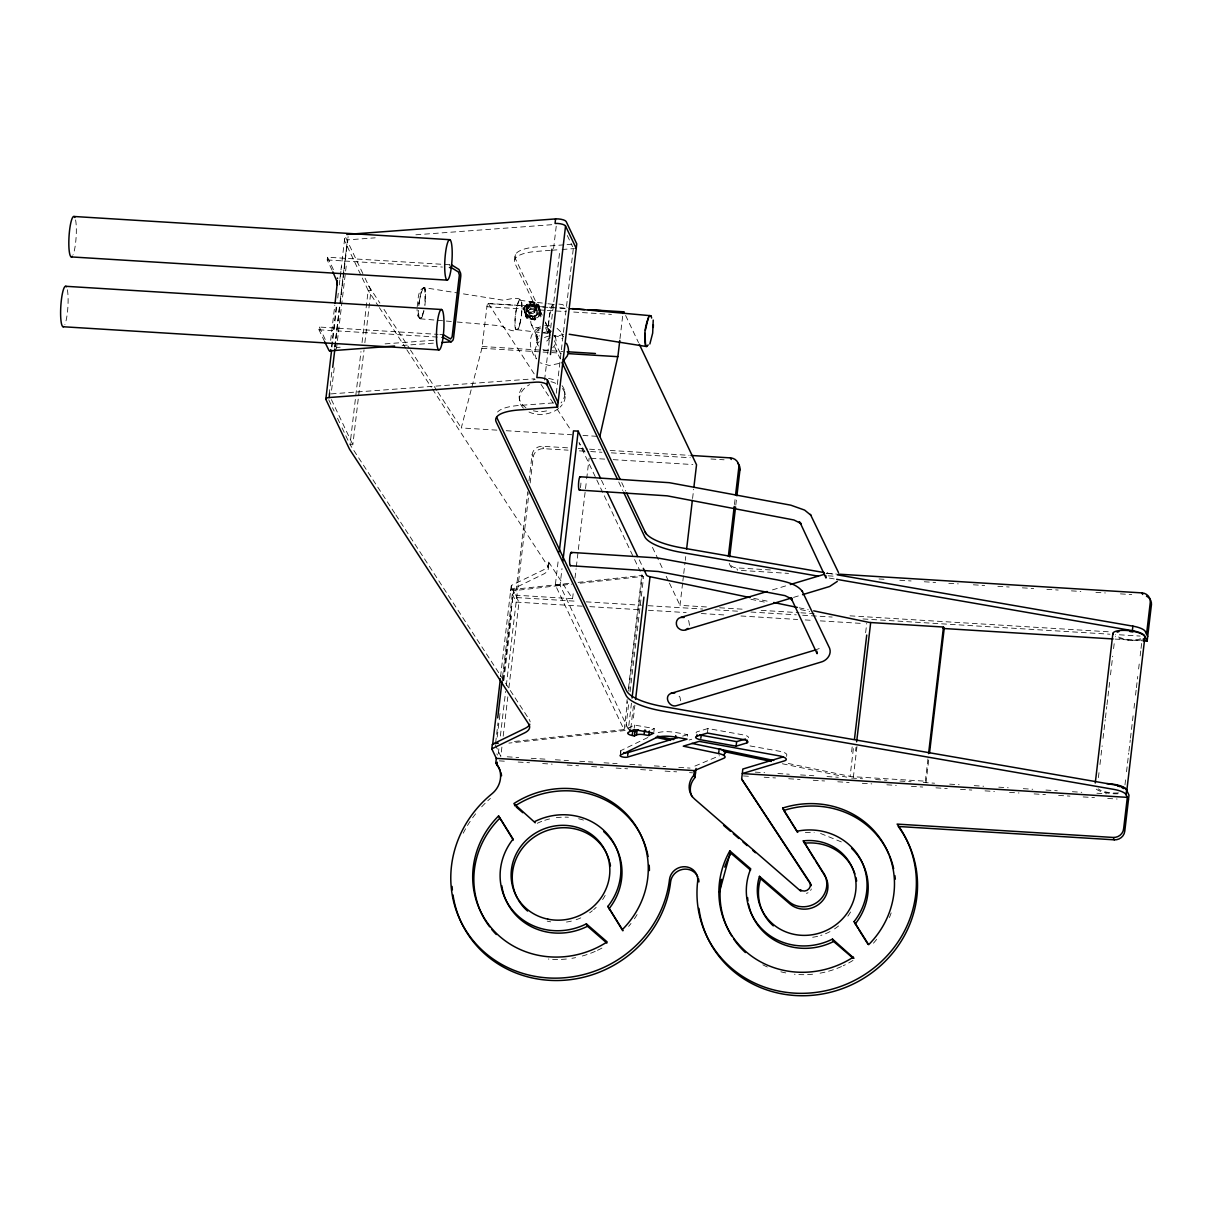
<?xml version="1.0" encoding="UTF-8"?>
<svg xmlns="http://www.w3.org/2000/svg" width="1212" height="1212" viewBox="0 0 1212 1212"><rect width="100%" height="100%" fill="white"/><g stroke="black" fill="none" stroke-linecap="round" stroke-linejoin="round"><path stroke-width="0.75" stroke-dasharray="5 3.75" d="M425.321 290.319L424.973 288.91L424.897 305.348L425.654 297.697M537.583 305.575L536.128 304.151L537.992 306.166C534.159 299.425 522.372 304.333 524.917 311.984L524.66 309.287L526.311 314.378L532.356 316.483C507.889 310.681 544.703 289.001 537.325 313.666L538.81 308.787L537.643 305.485M425.518 299.212L425.548 292.304M680.614 700.824L679.962 697.173L677.25 694.128M417.17 306.697C418.443 300.531 417.186 290.153 424.033 287.623L459 293.183M339.966 278.563L344.632 238.885M419.094 302.576L418.913 304.106L419.519 299.667M324.634 341.663L318.998 329.77L319.317 327.043L438.108 334.376M332.058 270.14L327.21 259.944L327.528 257.232L451.622 264.883M330.679 340.314L334.815 305.121M331.497 346.753L336.36 305.424M331.982 347.056L336.875 305.409M337.754 297.97L338.239 293.243M339.299 284.941L341.481 266.322M329.179 394.582L332.194 368.887M334.785 346.874L339.981 302.833M340.193 301L347.329 240.446M334.8 347.238L347.329 240.809A4.212 1.257 6.7 0 1 349.298 239.749L375.205 237.825M335.118 346.829L347.829 238.855M347.965 237.719L348.102 236.582M331.588 390.219L334.224 367.827M336.421 349.207L345.42 272.776M345.617 271.018L346.284 265.443M394.809 513.312L350.026 444.607L360.979 351.525M362.04 342.587L368.175 290.456L344.511 240.627L345.041 236.098L363.979 275.957M350.026 444.607L352.844 444.774L364.024 349.829M364.857 342.754L370.993 290.638L364.676 277.351M471.968 386.658L481.906 348.283L486.906 306.712A4.787 1.106 -87.5 0 1 488.436 303.682L567.519 308.56M514.827 259.186L515.358 254.656M500.571 676.538L511.191 585.881M511.252 589.062L511.706 585.29L543.703 569.746A47.813 14.226 6.7 0 0 547.839 560.747L572.564 598.698L515.539 595.168L527.72 491.754M502.465 677.523L512.827 589.441L570.382 583.214M553.596 248.551L556.444 224.341M495.617 743.001L497.996 722.822M502.965 680.614L513.555 590.698L571.897 584.108M502.965 680.796L513.555 590.698M497.208 737.123L499.359 718.777M499.405 718.398L500.071 712.808M503.904 680.235L511.464 616.014M528.993 480.982L532.068 454.773A9.56 8.969 -25.4 0 1 542.537 446.274L568.852 447.91M498.874 748.789L497.996 756.227L496.859 753.849M500.374 736.048L505.631 691.446M506.328 685.492L529.068 492.254M530.159 483.012L533.204 457.151A9.56 8.969 -25.4 0 1 543.673 448.667L568.11 450.167M544.582 380.053L559.717 251.596M501.904 747.092L500.814 756.409L495.405 745.016M503.192 736.214L507.828 696.839M508.888 687.901L518.963 602.258L511.237 586.108A4.787 1.424 6.7 0 1 511.706 585.29M556.278 393.233L573.352 248.263M548.294 567.777L548.824 563.247M514.464 741.441L624.165 729.563A10.044 2.985 6.7 0 1 623.68 728.942L555.338 585.017L558.414 558.944M631.452 703.172L628.377 729.23L560.035 585.305L562.004 568.549M572.564 598.698L573.458 591.198M575.003 578.079L576.094 568.716M576.321 566.837L586.472 480.634M586.684 478.77L589.123 458.151M619.999 338.618L622.771 315.09M620.377 753.106L620.65 750.834M620.514 755.046L620.862 752.031M626.71 703.248L627.149 699.521M628.437 688.567L641.83 574.791A10.044 2.985 6.7 0 0 642.315 575.427L628.695 691.022M624.165 729.563L627.452 701.642M628.543 704.778L625.513 730.472L508.904 743.107M630.073 691.749L643.663 576.336L579.078 583.32M628.831 728.912L628.952 727.776L634.573 725.049L654.268 728.609L653.919 731.639M630.801 728.382L633.649 704.127M633.391 718.019L634.906 705.172M634.224 728.064L634.573 725.049M706.429 606.954L679.993 605.333L682.644 582.836M682.856 580.972L683.523 575.352M683.735 573.473L685.068 562.232M685.28 560.353L685.719 556.611M692.567 498.511L693.673 489.148M687.431 736.154L687.598 734.639L676.099 732.563A17.21 5.121 6.7 0 0 656.783 733.154M707.414 733.048L707.944 728.518L743.395 734.927A6.696 1.985 6.7 0 1 748.41 737.699M734.442 504.54L735.32 497.147M735.805 505.086L736.669 497.677M786.618 756.364L786.739 755.243A9.56 2.848 6.7 0 0 779.604 751.273L746.925 745.365M851.597 751.864L852.263 746.274M865.626 632.725L866.731 623.407M928.665 760.333L926.044 782.664L925.332 781.179L852.536 776.68A5.257 1.56 6.7 0 1 850.097 776.362L853.596 746.607M855.566 750.985L856.005 747.274M856.975 746.531L853.248 778.18A10.044 2.985 6.7 0 1 850.885 777.937M925.332 781.179L927.968 758.833M1098.405 777.619L1099.072 772.014M1099.951 764.53L1100.829 757.061M1101.041 755.182L1102.147 745.85M1103.026 738.366L1105.223 719.686M1105.45 717.807L1106.768 706.596M1106.995 704.733L1109.631 682.311M1110.51 674.826L1111.389 667.357M1111.616 665.494L1112.707 656.146M1113.586 648.678L1114.252 643.072M1124.978 784.861L1125.63 779.255M1126.524 771.771L1128.72 753.091M1128.933 751.213L1130.251 740.002M1130.478 738.138L1133.114 715.716M1133.993 708.232L1134.659 702.627M1135.538 695.158L1136.189 689.552M1136.417 687.674L1137.735 676.463M1138.613 668.994L1139.28 663.388M1140.159 655.919L1140.81 650.314M1141.037 648.435L1141.916 640.966M689.507 625.331L688.81 621.165L687.022 618.938M419.352 301.091L421.246 292.062M496.859 430.139L461.287 427.942L471.135 389.855M422.897 314.362C421.2 323.074 416.913 315.408 418.579 310.227A15.711 3.045 -83 0 0 419.655 318.423L421.503 317.802L423.912 310.726M540.355 312.923L539.779 314.802M423.564 311.999L423.882 310.726L421.821 317.15L419.655 318.408M420.973 293.213L423.412 287.805M523.478 307.969L529.826 301.909L538.204 303.909L539.128 305.878L541.158 313.938L534.81 319.998L526.432 317.998L523.478 307.969L526.432 317.998M539.128 305.878L530.765 303.879L524.417 309.939M525.508 316.029L533.886 318.029L540.234 311.969L538.204 303.909M525.902 305.439L527.296 304.106M527.038 307.818L528.432 306.5M537.613 314.09L536.219 315.408M538.734 316.468L537.355 317.802M423.124 288.138L424.776 288.411L425.639 294.804M826.023 573.746L827.584 572.579M538.689 327.861C526.826 334.194 528.993 349.98 536.371 358.934L534.78 354.101L535.174 349.768A16.998 15.953 -25.4 0 1 539.219 341.617M651.798 729.806L654.268 728.609M647.844 737.502L621.044 750.516A4.166 1.242 6.7 0 0 620.983 751.607M694.9 766.075L719.473 755.758M815.221 650.041L819.221 648.526M540.537 326.816C536.855 328.77 530.871 327.043 530.765 322.286A6.151 4.772 -58.1 0 1 531.174 319.786C532.386 315.665 537.855 313.166 541.37 316.12M559.02 363.464L549.188 365.479L540.234 362.812M529.038 303.121L530.992 302.576M530.174 305.5L532.129 304.954M534.477 316.408L532.507 316.953M535.613 318.786L533.644 319.332M793.527 597.395L800.753 595.213M772.483 589.88L788.512 585.063M682.644 736.138L687.598 734.639M707.944 728.518L697.43 731.684A6.696 1.985 6.7 0 0 696.203 733.033M689.113 740.032L691.764 739.229M563.822 334.224L558.702 335.785L555.172 335.391M578.094 582.381L642.315 575.427M415.883 234.795L552.748 224.629M327.21 259.944L442.41 267.049M563.822 244.854L537.901 246.793A47.813 14.226 6.7 0 0 515.433 258.777L542.218 315.165M567.064 244.612L571.912 244.263M550.324 250.354L537.355 251.323A47.813 14.226 6.7 0 0 514.903 263.307L540.855 317.968M551.945 250.233L560.323 249.611M562.08 249.49L574.412 248.566M318.998 329.77L443.077 337.421M336.588 347.48L340.178 347.223M385.068 343.875L434.063 340.239M402.126 345.465L434.169 343.087M331.164 393.885L534.598 378.765M553.202 402.929L519.221 405.459A47.813 14.226 6.7 0 0 497.571 412.019M544.885 325.649L551.369 325.861M370.993 290.638L368.175 290.456L378.341 306.075M488.012 303.454L553.899 307.515M559.565 307.863L567.11 308.333M486.906 306.712L545.4 310.317M547.294 310.439L566.171 311.605M573.715 312.06L611.454 314.393M439.865 334.482L443.395 334.694M482.224 346.496L562.944 351.495M481.906 348.283L561.171 353.177M506.222 430.714L571.746 434.76M582.972 435.456L597.955 436.381M578.245 448.485L587.638 449.061M589.517 449.182L600.804 449.879M610.197 450.455L689.128 455.333M579.381 450.864L588.774 451.455M590.653 451.561L601.94 452.258M611.333 452.849L690.264 457.727M710.929 459L724.094 459.802M591.001 458.272L606.076 459.197M613.196 459.636L692.825 464.56M770.408 569.958L736.457 567.852A9.56 8.969 -25.4 0 1 730.124 564.792M826.993 573.443L836.416 574.033M741.365 570.473L788.512 573.382M828.114 575.836L835.659 576.291M879.033 578.972L886.578 579.442M899.789 580.26L911.106 580.957M924.301 581.775L935.619 582.472M948.814 583.29L958.253 583.866M973.342 584.805L984.659 585.502M997.855 586.32L1009.172 587.017M1022.367 587.835L1033.684 588.532M1046.88 589.35L1058.197 590.047M1071.408 590.865L1080.831 591.441M1095.921 592.38L1105.359 592.956M1120.433 593.88L1131.75 594.592M555.338 585.017L560.035 585.305M719.655 607.773L744.213 609.288M761.212 610.348L798.996 612.681M800.874 612.802L814.1 613.605M849.991 615.832L1110.662 631.922M516.676 597.561L577.139 601.288M586.169 601.849L641.36 605.258M648.132 605.682L702.702 609.045M715.05 609.803L738.532 611.257M750.94 612.03L796.284 614.832M802.647 615.226L832.174 617.044M862.974 618.953L1109.965 634.209M1119.343 634.785L1140.144 636.073M582.26 606.182L516.145 602.091L510.707 590.638A4.787 1.424 6.7 0 1 511.161 589.82L543.173 574.276A47.813 14.226 6.7 0 0 547.294 565.277L432.29 388.825M589.82 606.636L638.936 609.681M648.39 610.257L686.174 612.59M701.293 613.53L725.852 615.045M740.956 615.984L797.632 619.483M805.192 619.938L812.752 620.408M820.312 620.877L861.868 623.438M1115.025 639.088L1143.37 640.83M507.237 756.803L518.706 757.515M531.235 758.288L546.021 759.197M555.369 759.772L568.473 760.591M579.7 761.272L592.789 762.09M604.015 762.787L617.12 763.59M629.816 764.378L641.436 765.09M654.298 765.893L665.752 766.59M678.781 767.393L690.082 768.09M755.273 772.12L764.711 772.711M777.922 773.529L789.254 774.226M800.571 774.922L813.782 775.741M826.993 776.559L838.325 777.256M851.536 778.074L862.58 778.755M875.64 779.558L886.851 780.255M899.91 781.058L911.106 781.755M923.256 782.497L934.588 783.194M949.693 784.134L959.131 784.709M974.221 785.649L983.659 786.224M998.764 787.164L1008.202 787.739M1023.307 788.679L1032.73 789.254M1045.956 790.072L1057.273 790.769M1072.378 791.709L1081.816 792.3M1096.905 793.224L1106.344 793.815M499.344 760.878L505.01 761.227M518.175 762.045L529.523 762.742M542.658 763.56L552.157 764.151M567.14 765.075L578.563 765.772M591.623 766.575L603.076 767.287M616.105 768.09L627.604 768.802M640.587 769.605L652.117 770.317M665.07 771.12L676.629 771.832M689.552 772.635L692.522 772.817M743.41 775.953L749.077 776.301M764.181 777.24L775.498 777.937M788.709 778.755L800.041 779.452M813.252 780.27L824.584 780.967M837.795 781.785L849.112 782.482M862.323 783.3L871.761 783.891M886.866 784.815L896.304 785.406M911.409 786.33L922.726 787.027M935.937 787.845L947.269 788.542M960.48 789.36L971.797 790.057M985.023 790.875L994.446 791.466M1009.551 792.39L1018.989 792.981M1034.094 793.905L1045.411 794.617M1058.621 795.42L1069.954 796.132M1083.164 796.935L1094.497 797.647M1107.707 798.466L1117.146 799.041M420.17 318.801L455.394 321.847M457.242 322.013L498.026 325.543C502.162 324.846 509.525 332.33 516.797 330.649M558.868 304.091L562.338 304.5L567.186 307.378M520.024 300.318L546.097 303.515M547.96 303.742L553.551 304.424M516.903 329.709L550.415 333.815M520.13 299.379C514.979 296.258 504.783 301.167 501.253 299.879L460.833 293.471M532.977 302.545L534.81 302.97M530.523 316.983L528.69 316.544M531.659 319.362L529.826 318.923M827.963 573.215L835.356 574.503M829.281 578.079L834.826 579.033M753.682 598.334L768.226 601.364M799.147 607.803L808.237 609.712M750.879 599.258L767.423 602.712M800.526 609.606L809.722 611.53M788.27 763.469L850.097 776.362M782.376 763.757L846.733 777.165M533.977 304.818L535.946 305.363M420.109 318.801L417.489 315.62L417.049 309.469M820.569 833.462L841.37 841.916M557.035 328.331L560.474 331.512L563.322 336.739M536.507 303.894L537.901 305.227M537.643 306.272L539.022 307.621M526.993 315.635L525.614 314.287M528.129 318.014L526.75 316.68M549.309 329.558L551.475 331.406M525.326 312.878L527.175 314.908L524.841 311.923M539.476 310.53C537.719 305 528.796 305.454 526.781 310.575A6.151 5.757 48.5 0 0 526.402 313.09C526.569 320.483 537.552 321.347 539.279 314.347A6.151 4.787 -57.9 0 0 539.688 311.848L538.658 308.696M488.436 303.682L534.916 375.008M541.037 384.401L553.293 403.202M557.172 409.141L570.988 430.351M585.093 451.97L579.048 442.698L596.001 478.285M368.706 285.926L379.901 303.106M383.977 309.348L409.414 348.389M410.429 349.95L436.896 390.537M437.911 392.112L461.317 428.003M379.371 307.636L405.823 348.238M406.853 349.798L431.275 387.264M395.824 514.873L484.376 650.708M486.406 653.829L528.129 717.852M535.992 335.815L537.31 343.632M531.462 324.771L537.234 336.906M625.619 315.453L638.512 342.602M736.835 568.655L737.593 570.246M729.245 563.368L729.533 563.974A9.56 8.969 -25.4 0 0 734.214 569.398M567.277 235.492L572.594 246.672M554.46 335.376L555.581 337.739M545.445 321.983L550.324 332.255M554.369 340.784L560.868 354.48M621.695 482.543L625.756 491.118M652.465 547.339L663.009 569.564M666.221 576.336L668.66 581.457M669.463 583.154L679.993 605.333M540.234 311.969L541.158 313.938M545.415 322.892L549.824 332.194A6.727 6.318 -25.4 0 0 546.657 328.77M535.507 306.409A4.833 4.53 -25.4 0 1 530.477 312.954A4.833 4.53 -25.4 0 1 527.311 305.757A4.833 4.53 -25.4 0 1 535.507 306.409L535.871 307.166A4.833 4.53 -25.4 0 1 530.826 313.696A4.833 4.53 -25.4 0 1 527.674 306.515A4.833 4.53 -25.4 0 1 535.871 307.166M545.718 328.225L549.778 336.769M554.641 347.011L560.323 358.964M618.726 481.967L622.786 490.512M534.674 306.439L534.81 306.727A4.06 3.818 -25.4 0 1 530.568 312.226A4.06 3.818 -25.4 0 1 527.902 306.181A4.06 3.818 -25.4 0 1 534.81 306.727M535.234 307.621A4.06 3.818 -25.4 0 1 530.992 313.12A4.06 3.818 -25.4 0 1 528.326 307.075A4.06 3.818 -25.4 0 1 535.234 307.621L536.522 310.333A4.06 3.818 -25.4 0 1 532.28 315.832A4.06 3.818 -25.4 0 1 529.629 309.787A4.06 3.818 -25.4 0 1 536.522 310.333M529.826 301.909L530.765 303.879M533.886 318.029L534.81 319.998M527.811 310.923L529.174 313.817M526.69 310.333L527.144 311.302M536.552 342.072L538.431 345.996M601.5 480.27L605.515 488.739M639.285 559.853L642.511 566.625M596.804 479.982L633.785 557.868M634.588 559.565L640.224 571.413M542.915 447.077L543.673 448.667M532.068 454.773L532.825 456.363M327.528 257.232L333.603 270.003M319.317 327.043L326.164 341.466M331.406 399.612L352.844 444.774M328.755 399.808L334.103 411.065M337.512 418.246L339.905 423.276M342.057 427.836L349.283 443.047M561.777 333.451L562.762 335.557M526.659 314.529L527.235 315.893M537.961 306.106L538.355 307.09M539.961 309.242L540.416 311.014M538.84 306.863L539.279 308.636M525.811 315.044L525.372 313.272M524.675 312.651L524.235 310.893M564.731 391.749L565.08 394.582M519.236 397.93L519.6 400.778M418.594 314.12L418.701 315.181M529.159 719.413A47.813 14.226 6.7 0 1 530.144 721.897M628.316 728.912A6.696 1.985 6.7 0 1 628.952 727.776M463.242 833.189A110.928 104.111 -25.4 0 1 470.544 820.751M472.604 817.812A110.928 104.111 -25.4 0 1 476.952 812.192M481.664 806.844A110.928 104.111 -25.4 0 1 486.542 801.935M487.8 800.738A110.928 104.111 -25.4 0 1 490.39 798.435M811.298 888.972A6.196 5.818 -25.4 0 1 810.601 890.456M808.071 892.729A6.196 5.818 -25.4 0 1 806.404 893.305M805.344 832.568A61.054 57.297 -25.4 0 1 814.191 832.432M891.153 912.894A88.779 83.31 -25.4 0 1 889.244 917.969M876.655 939.361A88.779 83.31 -25.4 0 1 872.17 944.602M852.975 960.449A88.779 83.31 -25.4 0 1 843.188 965.767M841.507 966.54A88.779 83.31 -25.4 0 1 818.145 973.509M812.57 974.236A88.779 83.31 -25.4 0 1 794.421 974.236M785.755 972.918A88.779 83.31 -25.4 0 1 778.983 971.266M767.347 967.009A88.779 83.31 -25.4 0 1 762.56 964.661M537.264 823.281A61.054 57.297 -25.4 0 1 541.734 821.372M544.779 820.297A61.054 57.297 -25.4 0 1 552.96 818.206M556.308 817.676A61.054 57.297 -25.4 0 1 568.398 817.252M578.654 818.751A61.054 57.297 -25.4 0 1 583.623 820.145M637.088 914.606A88.779 83.31 -25.4 0 1 633.24 920.453M631.013 923.468A88.779 83.31 -25.4 0 1 628.634 926.392M601.909 948.087A88.779 83.31 -25.4 0 1 596.925 950.587M595.243 951.359A88.779 83.31 -25.4 0 1 581.078 956.359M575.609 957.631A88.779 83.31 -25.4 0 1 571.912 958.313M566.352 959.025A88.779 83.31 -25.4 0 1 548.339 959.04M850.566 912.015A49.919 46.844 -25.4 0 1 845.824 918.772M838.568 925.953A49.919 46.844 -25.4 0 1 831.493 930.786M829.993 931.619A49.919 46.844 -25.4 0 1 820.691 935.467M817.585 936.315A49.919 46.844 -25.4 0 1 811.267 937.437M605.167 895.38A49.919 46.844 -25.4 0 1 602.606 899.592M596.183 907.333A49.919 46.844 -25.4 0 1 593.668 909.651M592.365 910.742A49.919 46.844 -25.4 0 1 589.638 912.818M580.775 917.878A49.919 46.844 -25.4 0 1 574.488 920.256M571.382 921.105A49.919 46.844 -25.4 0 1 565.065 922.226M550.702 921.847A49.919 46.844 -25.4 0 1 547.218 921.12M580.927 483.058A6.696 1.167 -86.5 0 1 580.396 487.648M510.737 590.714A5.166 1.53 6.7 0 1 512.827 589.441M550.157 334.754A6.727 6.318 -25.4 0 1 545.658 340.496M538.461 338.921A6.727 6.318 -25.4 0 1 539.219 329.891M550.233 337.663A7.681 7.211 -25.4 0 1 544.476 341.739M537.734 339.542A7.681 7.211 -25.4 0 1 541.082 327.755M545.673 327.452A7.681 7.211 -25.4 0 1 550.718 331.861M544.506 337.587A16.998 15.953 -25.4 0 1 550.657 335.769M553.611 335.694A16.998 15.953 -25.4 0 1 562.156 338.678M554.823 336.178A9.56 8.969 -25.4 0 1 552.748 347.708M547.809 350.026A9.56 8.969 -25.4 0 1 542.188 349.298M537.673 344.42A9.56 8.969 -25.4 0 1 539.295 335.694M543.582 332.633A9.56 8.969 -25.4 0 1 549.309 332.255M418.822 305.666A15.711 3.045 -83 0 1 421.731 290.88A15.711 3.045 -83 0 1 425.048 288.926M549.884 333.694A14.817 2.863 -83 0 1 549.566 315.787A14.817 2.863 -83 0 1 554.535 305.151M549.733 334.648A15.771 3.045 -83 0 1 549.415 315.59A15.771 3.045 -83 0 1 554.702 304.242M562.08 385.674A22.952 16.635 -7.3 0 1 561.065 402.884M546.567 410.913A22.952 16.635 -7.3 0 1 533.356 410.807M525.917 407.671A22.952 16.635 -7.3 0 1 524.235 385.386M533.113 379.977A22.952 16.635 -7.3 0 1 535.219 379.295M548.491 378.447A22.952 16.635 -7.3 0 1 556.384 381.007M562.444 388.522A22.952 16.635 -7.3 0 1 560.095 407.141M558.596 408.444A22.952 16.635 -7.3 0 1 527.947 411.504M523.402 408.171A22.952 16.635 -7.3 0 1 529.538 384.613M550.975 381.704A22.952 16.635 -7.3 0 1 558.414 384.84M75.583 219.963A20.271 3.56 -86.5 0 1 73.099 254.762M67.357 289.774A20.271 3.56 -86.5 0 1 64.887 324.574M449.758 264.761A20.301 3.56 -86.5 0 1 449.682 265.458M1140.583 638.769A13.62 4.06 6.7 0 1 1126.342 639.209A13.62 4.06 6.7 0 1 1115.464 634.649M1118.434 792.89A13.62 4.06 6.7 0 1 1098.208 788.845M1141.219 639.86A16.12 4.787 6.7 0 1 1115.358 636.618M1117.979 793.784A16.12 4.787 6.7 0 1 1095.815 788.8M532.159 302.212L530.75 302.121L535.674 303.303L532.159 302.212M531.598 318.468A6.727 6.318 -25.4 0 0 539.188 309.802A6.727 6.318 -25.4 0 0 527.887 308.181A6.727 6.318 -25.4 0 0 531.598 318.468M519.751 324.634A15.771 3.045 -83 0 0 520.705 299.5A15.771 3.045 -83 0 0 514.918 320.922A15.771 3.045 -83 0 0 519.751 324.634M519.675 324.043A14.817 2.863 -83 0 0 520.569 300.44A14.817 2.863 -83 0 0 515.13 320.559A14.817 2.863 -83 0 0 519.675 324.043M530.523 312.12A4.06 3.818 -25.4 0 0 534.765 306.621A4.06 3.818 -25.4 0 0 527.856 306.075A4.06 3.818 -25.4 0 0 530.523 312.12M532.265 316.559A4.681 4.393 -25.4 0 0 537.158 310.211A4.681 4.393 -25.4 0 0 529.205 309.59A4.681 4.393 -25.4 0 0 532.265 316.559"/><path stroke-width="1.5" d="M653.223 320.089L652.677 333.103L649.859 343.996M653.268 327.437L653.389 324.664M649.647 315.514C644.951 324.543 643.587 336.178 645.829 346.102M335.042 303.273L337.33 282.351L332.861 271.836M645.072 333.376L645.466 345.238A15.711 3.045 -83 0 0 647.39 346.011M337.209 284.744L337.103 280.775M496.526 758.773L491.799 748.834L524.493 732.942A47.813 14.226 6.7 0 0 528.614 723.943L349.495 449.137L325.831 399.309L331.543 350.738M325.831 399.309A7.075 2.106 6.7 0 1 329.149 397.536L329.694 392.991M332.709 367.312L334.876 348.95M451.137 341.829L443.077 337.421L443.395 334.694L450.576 338.996L452.121 336.784L459.348 275.094L458.469 272.018L451.303 267.594L451.622 264.883L458.954 269.473L460.56 273.079A6.56 3.424 85.7 0 1 460.757 276.472L453.591 337.678A6.151 3.212 85.8 0 1 452.727 340.511L451.137 341.829L441.713 342.526M491.799 748.834L492.33 744.304L525.023 728.412A47.813 14.226 6.7 0 0 529.78 724.291M492.814 743.017L500.374 678.796M551.945 249.142L536.825 377.599A7.075 2.106 6.7 0 1 547.491 380.22L558.096 402.566L557.565 407.111L518.675 409.989A47.813 14.226 6.7 0 0 496.223 421.988L625.998 695.294A47.813 14.226 6.7 0 0 662.767 711.08L1113.677 789.36A16.12 4.787 6.7 0 1 1126.054 794.678L1128.463 799.738M558.096 402.566L576.776 243.9L566.171 221.554A7.075 2.106 6.7 0 0 555.581 218.917L555.051 223.447A7.075 2.106 6.7 0 1 565.64 226.083M497.708 717.898L502.026 681.189M1123.615 828.947A9.56 8.969 -25.4 0 1 1113.146 837.447L897.122 824.099A110.928 104.111 -25.4 0 1 833.22 988.841A110.928 104.111 -25.4 0 1 697.673 881.23A14.347 13.468 -25.4 0 0 685.189 866.747A14.347 13.468 -25.4 0 0 669.494 879.488A110.928 104.111 -25.4 0 1 507.464 967.418A110.928 104.111 -25.4 0 1 491.92 793.815A23.407 21.967 -25.4 0 0 495.814 762.772L496.329 758.379L694.355 770.605L723.867 758.242A9.56 2.848 6.7 0 0 718.64 753.546L683.265 746.168L699.203 741.365L779.074 755.818A9.56 2.848 6.7 0 1 784.452 760.878L742.289 773.574L1127.327 797.36L1123.615 828.947L1124.372 830.538M500.283 770.787A23.407 21.967 -25.4 0 0 496.95 765.166L497.284 762.227M557.565 407.111L546.96 384.749L547.491 380.22M550.43 354.54L565.549 226.083L576.245 248.43M559.247 551.869L573.488 430.866L578.185 431.154L600.697 478.573M562.883 561.111L578.185 431.154M619.787 340.42L618.09 354.889A4.787 0.833 -86.5 0 1 617.787 356.676L599.819 436.502M632.058 698.036L643.936 597.107M627.695 755.591L628.058 752.576L677.675 737.623M635.588 699.43L650.026 576.715A5.257 1.56 6.7 0 1 646.526 575.094L643.314 568.322M632.331 734.775L632.77 730.987A6.696 1.985 6.7 0 1 629.801 730.063M634.391 735.972L636.558 734.927A6.696 1.985 6.7 0 1 644.072 734.684L648.799 735.548L653.738 733.139L634.043 729.579L628.422 732.306A6.696 1.985 6.7 0 0 632.24 735.532L634.391 735.972L634.937 731.442L637.088 730.397A6.696 1.985 6.7 0 1 638.36 730.003M636.558 734.927L636.997 731.154M644.163 733.942L644.602 730.154L645.784 730.366M648.799 735.548L649.329 731.018M686.613 549.112L692.34 500.389M693.885 487.269L696.536 464.787L639.33 344.299M675.569 737.093L687.068 739.168L627.513 757.106A4.166 1.242 6.7 0 1 622.029 756.833A4.166 1.242 6.7 0 1 620.514 755.046L656.253 737.684A17.21 5.121 6.7 0 1 675.569 737.093L675.735 735.578M747.001 739.971L746.637 743.001L736.123 746.168L700.657 739.759A6.696 1.985 6.7 0 1 696.885 736.214L697.067 734.699M800.844 891.229L694.749 799.193A18.013 16.907 -25.4 0 1 693.809 775.286L694.355 770.605L695.491 772.998M696.021 768.469L694.946 777.665A18.013 16.907 -25.4 0 0 691.991 796.632M700.839 738.244L701.203 735.229A6.696 1.985 6.7 0 1 699.43 734.82M728.351 556.353L734.23 506.389M735.532 495.299L738.805 467.529A9.56 8.969 -25.4 0 0 730.472 457.894L691.007 455.454M729.7 556.899L735.578 506.934M736.896 495.829L739.941 469.923A9.56 8.969 -25.4 0 0 737.941 463.332M718.64 753.546L719.004 750.516M724.215 755.212L724.397 753.697A9.56 2.848 6.7 0 0 719.186 749.001M736.123 746.168L736.654 741.638L745.425 739.002M811.328 885.654A6.196 5.818 -25.4 0 0 810.646 884.215L741.638 779.058L742.82 769.044L783.225 756.864M854.475 739.168L866.731 635.058M856.642 741.82L870.686 622.544L943.481 627.043L944.193 628.528L929.498 753.258M928.574 753.622L943.481 627.043M1095.269 782.967L1112.874 633.467M1143.37 640.83L1147.143 641.072L1144.734 635.997A16.12 4.787 6.7 0 0 1132.356 630.679L1132.887 626.149L837.204 574.821M1126.054 794.678L1126.599 790.133A16.12 4.787 6.7 0 0 1114.207 784.815L663.297 706.551A47.813 14.226 6.7 0 1 626.528 690.764L496.753 417.443M1146.552 634.149L1150.264 602.546A9.56 8.969 -25.4 0 0 1141.931 592.895L838.295 574.14M1147.143 641.072L1151.4 604.939L1150.642 603.349M645.329 330.285L648.268 317.786M719.458 892.123L730.381 852.066M649.011 316.332L650.859 315.741A15.711 3.045 -83 0 1 651.617 318.044M564.05 360.1L567.292 355.904L568.504 351.828A16.998 15.953 -25.4 0 0 566.413 343.299M837.295 581.412L829.644 586.487L802.556 594.668M688.068 628.377L684.78 630.164A7.348 6.727 51.7 0 1 679.644 629.089C674.887 626.528 675.16 618.499 680.977 617.393L767.151 591.486M815.221 650.041L670.872 693.415C663.282 696.658 669.675 708.262 676.826 705.581L820.736 662.161C826.751 660.752 831.932 654.495 829.599 648.223L802.132 591.017M791.724 597.94L686.007 629.801M790.3 584.532L824.13 574.367M696.885 736.214L707.414 733.048L742.865 739.456A6.696 1.985 6.7 0 1 746.637 743.001M670.872 693.415L672.115 693.052A7.348 6.727 51.7 0 1 674.736 693.097M494.678 743.592L498.283 743.198M555.581 218.917L348.374 234.325A7.075 2.106 6.7 0 0 346.814 234.537M329.77 350.859L394.597 346.026M329.149 397.536L536.371 382.128A7.075 2.106 6.7 0 1 546.96 384.749M680.977 617.393L684.159 617.469M73.932 216.478L449.803 239.688A20.271 3.56 -86.5 0 1 450.819 270.715A20.271 3.56 -86.5 0 1 444.743 269.337A20.271 3.56 -86.5 0 1 449.803 239.688M449.44 267.488L451.303 267.594M71.22 256.914L447.107 280.139M589.744 309.727L623.71 311.817M569.398 308.681L584.472 309.605M588.229 309.848L601.41 310.666M65.706 286.29L441.577 309.514A20.271 3.56 -86.5 0 1 442.592 340.527A20.271 3.56 -86.5 0 1 436.517 339.163A20.271 3.56 -86.5 0 1 441.577 309.514M567.14 351.753L595.44 353.495M568.731 353.646L617.787 356.676M63.009 326.74L438.88 349.95M580.048 476.755L669.342 482.694L790.8 505.177L804.601 510.085L811.04 515.342M579.442 490.072L667.191 495.844L793.905 519.978L800.844 523.402L799.056 522.099L801.087 524.311L799.89 522.16L825.993 578.003L825.781 575.518M571.14 552.399L657.389 557.929L777.362 579.897C786.3 581.851 796.648 583.911 802.526 591.577M570.534 565.716L658.283 571.503L784.997 595.637L791.936 599.076L790.148 597.758L792.163 599.985L790.981 597.834L817.085 653.677L816.873 651.192M943.103 628.467L1113.146 638.966M1126.599 790.133L1128.993 795.208L1124.751 831.341A9.56 8.969 -25.4 0 1 1114.283 839.825L898.259 826.478A110.928 104.111 -25.4 0 1 846.688 986.947A110.928 104.111 -25.4 0 1 698.93 908.364M572.428 308.605L650.799 315.726M569.201 334.254L646.344 346.496M824.266 572.579L681.977 547.885A47.813 14.226 6.7 0 1 645.208 532.098M818.191 576.154L681.447 552.414A47.813 14.226 6.7 0 1 644.678 536.628L623.589 492.208M836.674 579.351L1132.356 630.679M701.203 735.229L736.654 741.638M650.026 576.715L750.046 597.577M773.68 602.5L797.329 607.424M813.691 610.848L868.246 622.21A5.257 1.56 6.7 0 0 870.686 622.544M635.512 731.624L631.876 730.866A5.257 1.56 6.7 0 1 629.543 730.139M657.343 736.169L673.705 739.578M691.885 743.38L773.726 760.439M655.828 737.366L670.372 740.396M723.534 751.485L771.347 761.454M723.594 825.387L730.533 831.326M733.305 833.704L738.85 838.477M743.001 842.037L747.168 845.612M752.713 850.369L755.485 852.748M853.399 957.071A88.779 83.31 -25.4 0 1 746.395 952.041A88.779 83.31 -25.4 0 1 729.821 850.869L750.728 868.837A61.054 57.297 -25.4 0 0 765.226 932.028A61.054 57.297 -25.4 0 0 832.492 939.103L853.975 958.268M759.469 876.352L788.845 901.592A22.755 21.361 -25.4 0 0 818.312 901.395A22.755 21.361 -25.4 0 0 823.706 873.307L803.283 840.855A49.919 46.844 -25.4 0 1 855.975 888.123A49.919 46.844 -25.4 0 1 798.102 935.013A49.919 46.844 -25.4 0 1 759.469 876.352L760.606 878.73A49.919 46.844 -25.4 0 0 773.317 925.862M729.821 850.869L730.957 853.263L750.546 870.11M760.606 878.73L789.966 903.97A22.755 21.361 -25.4 0 0 819.448 903.788A22.755 21.361 -25.4 0 0 824.842 875.7L823.706 873.307M748.562 904.213A61.054 57.297 -25.4 0 0 833.629 941.497L853.233 958.328M535.234 822.797L513.888 803.556A88.779 83.31 -25.4 0 1 629.24 817.115A88.779 83.31 -25.4 0 1 622.392 929.559L622.953 930.755M516.312 807.071L522.811 812.707M586.366 923.862L607.136 941.906A88.779 83.31 -25.4 0 1 491.754 928.407A88.779 83.31 -25.4 0 1 498.587 815.934L513.085 839.098A61.054 57.297 -25.4 0 0 513.267 911.091A61.054 57.297 -25.4 0 0 586.366 923.862L587.502 926.256L606.864 943.057M810.373 514.373L838.507 572.564M741.638 779.058L809.525 881.836A6.196 5.818 -25.4 0 1 800.087 889.638M797.193 831.19A61.054 57.297 -25.4 0 1 858.763 856.187A61.054 57.297 -25.4 0 1 854.096 921.574L868.656 944.693A88.779 83.31 -25.4 0 0 882.412 841.749A88.779 83.31 -25.4 0 0 782.634 808.071L797.754 832.386M790.133 820.569L783.77 810.464A88.779 83.31 -25.4 0 1 888.805 854.021M791.042 822.024L797.42 832.129M803.283 840.855L814.631 859.475M815.479 860.823L824.842 875.7M854.096 921.574L857.96 928.301M858.869 929.74L867.959 944.193M534.674 821.6A61.054 57.297 -25.4 0 1 607.727 834.432A61.054 57.297 -25.4 0 1 607.879 906.394L622.392 929.559M607.879 906.394L622.62 930.498M498.587 815.934L513.312 840.037M1141.931 592.895L1142.689 594.486M1147.673 636.527L1145.279 631.467A16.12 4.787 6.7 0 0 1132.887 626.149M1113.525 838.234L1114.283 839.825M739.184 468.332L739.941 469.923M730.472 457.894L731.23 459.484M782.634 808.071L783.21 809.268M563.307 359.585L620.089 479.179M626.543 492.769L645.981 533.704M809.904 882.624L810.646 884.215M561.944 362.388L617.105 478.543M832.492 939.103L833.629 941.497M607.136 492.117L637.679 556.459M693.809 775.286L694.749 777.271M324.634 341.663L329.043 350.556A6.03 1.894 -89.2 0 0 330.815 349.601M495.814 762.772L496.95 765.166M514.449 804.753L515.024 805.935A88.779 83.31 -25.4 0 1 648.102 856.536M628.058 752.576A4.166 1.242 6.7 0 1 623.725 752.576M452.985 894.91A110.928 104.111 -25.4 0 0 563.065 980.326A110.928 104.111 -25.4 0 0 670.615 881.866A14.347 13.468 -25.4 0 1 682.689 869.368A14.347 13.468 -25.4 0 1 697.794 876.837M452.364 889.85A110.928 104.111 -25.4 0 1 452.091 886.442M500.814 772.317A23.407 21.967 -25.4 0 1 501.556 775.771M698.415 878.548A14.347 13.468 -25.4 0 1 698.9 881.912M889.547 855.733A88.779 83.31 -25.4 0 1 893.668 868.701M894.91 875.625A88.779 83.31 -25.4 0 1 895.304 879.124M745.41 952.541A88.779 83.31 -25.4 0 1 733.639 938.906M731.639 935.816A88.779 83.31 -25.4 0 1 721.443 879.336M724.715 867.095A88.779 83.31 -25.4 0 1 730.957 853.263M851.642 848.415A61.054 57.297 -25.4 0 1 855.233 923.968M747.986 900.895A61.054 57.297 -25.4 0 1 747.607 897.562M649.208 865.232A88.779 83.31 -25.4 0 1 649.405 870.58M496.314 934.528A88.779 83.31 -25.4 0 1 491.754 929.452M489.648 926.786A88.779 83.31 -25.4 0 1 499.723 818.327M603.697 831.599A61.054 57.297 -25.4 0 1 609.015 908.788M587.502 926.256A61.054 57.297 -25.4 0 1 501.783 885.699M855.93 877.488A49.919 46.844 -25.4 0 1 856.642 881.079M804.404 843.249A49.919 46.844 -25.4 0 1 854.914 873.928M609.742 862.293A49.919 46.844 -25.4 0 1 610.454 865.868M527.584 911.045A49.919 46.844 -25.4 0 1 518.297 899.895M517.509 898.501A49.919 46.844 -25.4 0 1 544.006 831.72A49.919 46.844 -25.4 0 1 609.272 860.535M623.013 313.529A4.787 0.833 -86.5 0 1 624.013 312.06M1146.461 596.137A9.56 8.969 -25.4 0 1 1151.4 604.939M579.927 489.33A6.696 1.167 -86.5 0 1 578.533 483.967A6.696 1.167 -86.5 0 1 580.487 477.058M570.776 565.474A6.696 1.167 -86.5 0 1 569.716 558.277A6.696 1.167 -86.5 0 1 571.761 553.263M492.587 744.85A5.166 1.53 6.7 0 1 493.678 743.759M648.102 344.875A15.711 3.045 -83 0 1 647.738 345.511M72.326 256.247A20.271 3.56 -86.5 0 1 69.054 236.128A20.271 3.56 -86.5 0 1 74.841 217.478M63.721 326.498A20.271 3.56 -86.5 0 1 60.842 305.818A20.271 3.56 -86.5 0 1 66.342 286.805M337.39 277.987A6.03 0.773 85.1 0 1 337.587 278.548M1144.295 638.406A16.12 4.787 6.7 0 1 1143.067 639.224M1113.025 634.497A16.12 4.787 6.7 0 1 1128.13 630.573A16.12 4.787 6.7 0 1 1144.84 637.482L1126.796 790.709A16.12 4.787 6.7 0 0 1106.783 783.603M1117.585 785.906A13.62 4.06 6.7 0 1 1120.024 786.709M1122.009 787.603A13.62 4.06 6.7 0 1 1123.418 788.573M1117.131 632.179A13.62 4.06 6.7 0 1 1118.918 631.634M1129.872 631.513A13.62 4.06 6.7 0 1 1132.841 631.997M547.809 919.135A49.919 46.844 -25.4 0 0 608.136 858.141A49.919 46.844 -25.4 0 0 525.508 840.976A49.919 46.844 -25.4 0 0 547.809 919.135"/></g></svg>
